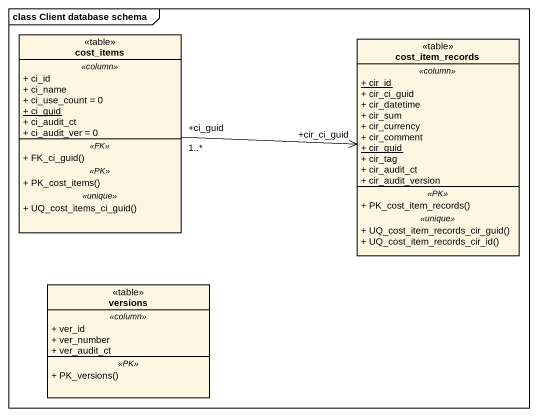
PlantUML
@startuml
mainframe class Client database schema
hide circle
hide empty members
skinparam classAttributeIconSize 0
class cost_items <<table>> {
  .. <<column>> ..
  + ci_id
  + ci_name
  + ci_use_count = 0
  {static} + ci_guid
  + ci_audit_ct
  + ci_audit_ver = 0
  .. <<FK>> ..
  + FK_ci_guid()
  .. <<PK>> ..
  + PK_cost_items()
  .. <<unique>> ..
  + UQ_cost_items_ci_guid()
}
class cost_item_records <<table>> {
  .. <<column>> ..
  {static} + cir_id
  + cir_ci_guid
  + cir_datetime
  + cir_sum
  + cir_currency
  + cir_comment
  {static} + cir_guid
  + cir_tag
  + cir_audit_ct
  + cir_audit_version
  .. <<PK>> ..
  + PK_cost_item_records()
  .. <<unique>> ..
  + UQ_cost_item_records_cir_guid()
  + UQ_cost_item_records_cir_id()
}
class versions <<table>> {
  .. <<column>> ..
  + ver_id
  + ver_number
  + ver_audit_ct
  .. <<PK>> ..
  + PK_versions()
}
cost_items "+ci_guid\n1..*" -right-> "+cir_ci_guid" cost_item_records
@enduml
